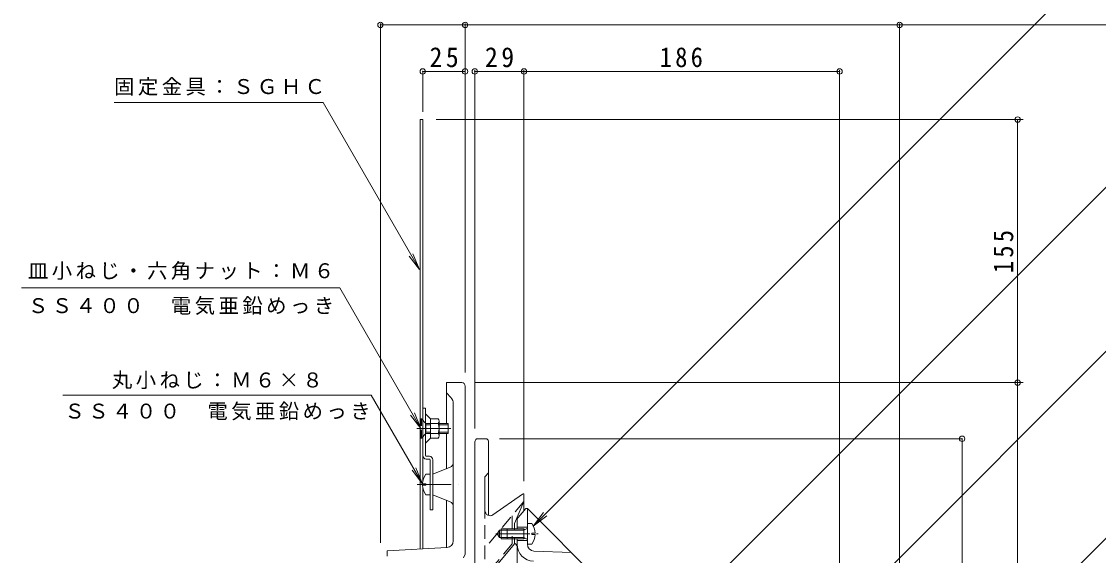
# Model space of a CAD drawing. Units: millimetres at full size, sheet at 1:4. Extents: x -427 to 531, y -549 to 519.
# Drawn here: x -427 to 208, y -178 to 137 of the extents above; entities that cross this region are included whole.
import ezdxf

# ---------------------------------------------------------------- set-up
doc = ezdxf.new("R2010")
doc.units = ezdxf.units.MM
doc.header["$LTSCALE"] = 4
doc.header["$PDMODE"] = 32
doc.header["$PDSIZE"] = 3.2
for name, pattern in [('CHAIN1', [8, 5, -1, 1, -1]), ('DASHED1', [1.8, 1.2, -0.6]), ('DASHED2', [3, 2, -1])]:
    doc.linetypes.add(name, pattern=pattern)
for name, color, linetype, lineweight in [('0-0_通り芯', 4, 'Continuous', 9), ('0-1_躯体', 6, 'Continuous', 9), ('0-2_仕上', 3, 'Continuous', 9), ('0-4_その他', 7, 'Continuous', 9), ('0-5_寸法', 7, 'Continuous', 9), ('0-8', 2, 'Continuous', 9), ('0-A', 2, 'Continuous', 9)]:
    doc.layers.add(name, color=color, linetype=linetype, lineweight=lineweight)
doc.styles.add('ＭＳ ゴシック', font='')
doc.styles.get('ＭＳ ゴシック').set_extended_font_data('MS Gothic')

msp = doc.modelspace()

# ---------------------------------------------------------------- linework, layer by layer
at = {"layer": '0-0_通り芯'}
for p, q in [((-167.517, -76.028), (-176.517, -76.028)), ((-176.517, -100.029), (-176.517, -76.028)), ((-173.86, -84.878), (-176.517, -82.029)), ((-165.517, -176.69), (-165.517, -78.028)), ((-172.517, -169.199), (-172.517, -88.288)), ((-176.517, -126.695), (-176.517, -106.028)), ((-184.517, -130.028), (-174.363, -125.798)), ((-184.517, -142.028), (-184.517, -130.028)), ((-184.517, -142.028), (-174.363, -146.259)), ((-176.517, -173.193), (-176.517, -145.362)), ((-176.302, -173.193), (-211.52, -175.091)), ((-166.517, -179.278), (-165.517, -177.134))]:
    msp.add_line(p, q, dxfattribs=at)
at = {"layer": '0-0_通り芯', "linetype": 'CHAIN1'}
msp.add_line((-193.705, -136.028), (-169.65, -136.028), dxfattribs=at)
at = {"layer": '0-0_通り芯', "color": 6}
msp.add_line((-211.52, -175.091), (-211.455, -178.283), dxfattribs=at)
at = {"layer": '0-0_通り芯'}
for centre, radius, start, end in [((-167.517, -78.028), 2, 0, 90), ((-177.517, -88.288), 5, 0, 43.00085), ((-175.517, -123.028), 3, 292.61953, 0), ((-175.517, -149.028), 3, 0, 67.38047), ((-176.517, -169.199), 4, 273.08418, 0), ((-167.517, -176.69), 2, 335.004, 0)]:
    msp.add_arc(centre, radius, start, end, dxfattribs=at)
at = {"layer": '0-1_躯体'}
for p, q in [((-159.839, -284.299), (-159.839, -111.129)), ((-159.137, -109.453), (-158.839, -109.098)), ((-153.339, -109.098), (-158.839, -109.098)), ((-151.839, -110.345), (-151.839, -154.269)), ((-151.839, -129.098), (-153.839, -131.481)), ((-153.839, -151.44), (-153.839, -131.481)), ((-149.118, -153.898), (-131.626, -141.649)), ((-130.839, -151.29), (-130.839, -142.058)), ((-130.839, -146.098), (-136.339, -159.055)), ((-145.339, -162.968), (-146.568, -165.098)), ((-145.339, -162.968), (-145.339, -167.228)), ((-140.839, -162.968), (-145.339, -162.968)), ((-144.339, -162.098), (-144.339, -168.098)), ((-140.839, -162.098), (-144.339, -162.098)), ((-136.339, -162.968), (-136.339, -159.055)), ((-136.339, -170.968), (-158.839, -197.782)), ((-145.339, -167.228), (-146.568, -165.098)), ((-140.839, -167.228), (-145.339, -167.228)), ((-140.839, -168.098), (-144.339, -168.098)), ((-136.339, -170.968), (-136.339, -167.228))]:
    msp.add_line(p, q, dxfattribs=at)
at = {"layer": '0-1_躯体', "linetype": 'DASHED2'}
for p, q in [((-130.839, -146.098), (-153.839, -173.507)), ((-153.839, -192.03), (-153.839, -151.44))]:
    msp.add_line(p, q, dxfattribs=at)
at = {"layer": '0-1_躯体', "linetype": 'CHAIN1'}
msp.add_line((-147.439, -165.098), (-122.452, -165.098), dxfattribs=at)
at = {"layer": '0-1_躯体', "linetype": 'DASHED2'}
msp.add_lwpolyline([(-137.839, -154.44), (-137.839, -170.968), (-153.839, -190.036)], dxfattribs=at)
at = {"layer": '0-1_躯体'}
for centre, radius, start, end in [((-156.839, -111.381), 3, 139.99997, 180), ((-153.339, -110.598), 1.5, 0, 90), ((-131.339, -142.058), 0.5, 0, 125.00484), ((-150.839, -151.44), 3, 180, 305.00188)]:
    msp.add_arc(centre, radius, start, end, dxfattribs=at)
at = {"layer": '0-2_仕上'}
for p, q in [((-129.839, -150.098), (-135.298, -156.604)), ((-129.839, -150.098), (-128.839, -150.098)), ((-128.839, -171.249), (-128.839, -150.098)), ((-128.839, -150.098), (27.161, -306.098)), ((-134.839, -162.098), (-134.839, -156.057)), ((-128.839, -161.098), (-134.839, -161.098)), ((-134.839, -285.098), (-134.839, -168.098)), ((-128.839, -169.098), (-134.839, -169.098)), ((-124.993, -175.246), (-102.839, -176.098))]:
    msp.add_line(p, q, dxfattribs=at)
for centre, radius, start, end in [((-137.839, -173.26), 3, 0, 60), ((-124.839, -171.249), 10, 180, 267.79723), ((-124.839, -171.249), 4, 180, 267.79723)]:
    msp.add_arc(centre, radius, start, end, dxfattribs=at)
at = {"layer": '0-4_その他'}
for p, q in [((-215.454, 135.461), (-215.454, -170.365)), ((-165.517, 134.705), (-215.454, 134.705)), ((-165.517, 135.461), (-165.517, -70.028)), ((-165.517, 134.705), (90.484, 134.705)), ((90.484, 135.461), (90.484, -324.028)), ((90.484, 134.705), (245.484, 134.705)), ((-159.839, 108.027), (-159.839, -103.129)), ((-130.839, 108.027), (-130.839, -134.058)), ((55.161, 108.027), (55.161, -314.116)), ((-190.517, 107.285), (-165.517, 107.285)), ((-190.517, 107.285), (-190.517, 83.551)), ((-159.839, 107.285), (-130.839, 107.285)), ((-130.839, 107.285), (55.161, 107.285)), ((163.365, 78.972), (-182.662, 78.972)), ((160.08, -76.028), (160.08, 78.972)), ((163.365, -76.028), (-159.517, -76.028)), ((160.08, -332.028), (160.08, -76.028)), ((127.63, -109.098), (-145.339, -109.098)), ((127.373, -320.124), (127.373, -109.098))]:
    msp.add_line(p, q, dxfattribs=at)
for p in [(-215.454, 134.705), (-165.517, 134.705), (90.484, 134.705), (-190.517, 107.285), (-165.517, 107.285), (-159.839, 107.285), (-130.839, 107.285), (55.161, 107.285), (160.08, 78.972), (160.08, -76.028), (127.373, -109.098)]:
    msp.add_point(p, dxfattribs=at)
at = {"layer": '0-5_寸法'}
for p, q in [((-125.403, -160.509), (203.985, 168.878)), ((-372.298, 89), (-249.23, 89)), ((-192.432, -9.376), (-249.23, 89)), ((-102.761, -275.775), (260.899, 87.886)), ((-192.432, -9.376), (-198.52, -1.443)), ((-192.432, -9.376), (-196.259, -0.137)), ((-4.601, -274.335), (260.899, -8.834)), ((-239.409, -20.217), (-426.95, -20.217)), ((-191.598, -103.028), (-239.409, -20.217)), ((-220.819, -83.392), (-402.561, -83.392)), ((-190.706, -135.549), (-220.819, -83.392)), ((-191.598, -103.028), (-197.685, -95.095)), ((-191.598, -103.028), (-195.425, -93.79)), ((55.129, -324.779), (260.899, -119.009)), ((-190.706, -135.549), (-194.532, -126.311)), ((-190.706, -135.549), (-196.793, -127.616)), ((-125.403, -160.509), (-119.315, -152.576)), ((-125.403, -160.509), (-117.469, -154.422))]:
    msp.add_line(p, q, dxfattribs=at)
at = {"layer": '0-8'}
for p, q in [((-192.117, 78.972), (-190.517, 78.972)), ((-192.117, 78.972), (-192.117, -174.045)), ((-190.517, -134.037), (-190.517, 78.972)), ((-190.517, -95.029), (-190.517, -91.029)), ((-188.917, -91.029), (-190.517, -91.029)), ((-188.917, -118.929), (-188.917, -91.029)), ((-185.917, -97.366), (-188.917, -94.366)), ((-185.917, -97.716), (-185.917, -108.341)), ((-185.917, -108.691), (-188.917, -111.691)), ((-188.417, -119.429), (-186.617, -119.429)), ((-186.617, -121.029), (-188.417, -121.029)), ((-186.117, -121.529), (-186.117, -151.029)), ((-184.517, -121.529), (-184.517, -151.029)), ((-190.517, -173.959), (-190.517, -138.02)), ((-186.117, -151.029), (-184.517, -151.029))]:
    msp.add_line(p, q, dxfattribs=at)
at = {"layer": '0-8', "linetype": 'CHAIN1'}
msp.add_line((-173.992, -103.029), (-194.916, -103.029), dxfattribs=at)
at = {"layer": '0-8'}
for centre, radius, start, end in [((-188.417, -118.929), 2.1, 180, 270), ((-188.417, -118.929), 0.5, 180, 270), ((-186.617, -121.529), 2.1, 0, 90), ((-186.617, -121.529), 0.5, 0, 90)]:
    msp.add_arc(centre, radius, start, end, dxfattribs=at)
at = {"layer": '0-A', "linetype": 'DASHED1'}
for p, q in [((-191.598, -97.379), (-191.298, -97.379)), ((-191.598, -108.679), (-191.598, -97.379)), ((-188.648, -100.029), (-191.298, -97.379)), ((-188.648, -100.029), (-188.648, -106.028)), ((-185.917, -100.029), (-188.648, -100.029)), ((-188.648, -100.898), (-185.917, -100.898)), ((-188.648, -106.028), (-191.298, -108.679)), ((-188.648, -105.158), (-185.917, -105.158)), ((-185.917, -106.028), (-188.648, -106.028))]:
    msp.add_line(p, q, dxfattribs=at)
at = {"layer": '0-A'}
for p, q in [((-181.407, -97.278), (-185.917, -97.278)), ((-185.917, -97.278), (-185.917, -97.716)), ((-181.407, -100.165), (-185.917, -100.165)), ((-180.917, -98.722), (-180.917, -107.335)), ((-180.917, -100.029), (-175.598, -100.029)), ((-180.917, -100.898), (-175.598, -100.898)), ((-175.598, -106.028), (-175.598, -100.029)), ((-181.407, -105.892), (-185.917, -105.892)), ((-180.917, -105.158), (-175.598, -105.158)), ((-180.917, -106.028), (-175.598, -106.028)), ((-185.917, -108.778), (-185.917, -108.341)), ((-181.407, -108.778), (-185.917, -108.778)), ((-188.717, -130.028), (-186.117, -130.028)), ((-190.706, -135.549), (-188.717, -135.549)), ((-190.706, -136.508), (-188.717, -136.508)), ((-188.717, -136.508), (-188.717, -135.549)), ((-188.717, -142.028), (-186.117, -142.028)), ((-130.839, -162.968), (-140.839, -162.968)), ((-130.839, -162.968), (-128.966, -161.916)), ((-130.839, -162.098), (-130.839, -168.098)), ((-130.839, -162.098), (-130.075, -162.539)), ((-126.239, -159.098), (-128.839, -159.098)), ((-124.25, -164.619), (-126.239, -164.619)), ((-126.239, -165.577), (-126.239, -164.619)), ((-130.839, -167.228), (-140.839, -167.228)), ((-130.839, -168.098), (-140.839, -168.098)), ((-130.839, -167.228), (-128.966, -168.28)), ((-130.839, -168.098), (-130.075, -167.657)), ((-126.239, -171.098), (-128.839, -171.098)), ((-124.25, -165.577), (-126.239, -165.577))]:
    msp.add_line(p, q, dxfattribs=at)
at = {"layer": '0-A', "linetype": 'DASHED1'}
msp.add_lwpolyline([(-191.598, -108.679), (-191.298, -108.679), (-191.298, -97.379)], dxfattribs=at)
at = {"layer": '0-A'}
msp.add_lwpolyline([(-130.839, -162.098), (-140.839, -162.098), (-140.839, -168.098)], dxfattribs=at)
for centre, radius, start, end in [((-189.515, -103.029), 8.598, 340.548, 19.452), ((-183.284, -98.722), 2.368, 322.44278, 37.55722), ((-183.284, -107.335), 2.368, 322.44278, 37.55722), ((-180.717, -136.029), 10, 143.13013, 177.25438), ((-180.717, -136.029), 10, 182.74562, 216.86987), ((-129.089, -161.698), 0.25, 299.32918, 0), ((-134.239, -165.098), 10, 2.74562, 36.86987), ((-129.089, -168.498), 0.25, 0, 60.67082), ((-134.239, -165.098), 10, 323.13013, 357.25438)]:
    msp.add_arc(centre, radius, start, end, dxfattribs=at)

# ---------------------------------------------------------------- texts
at = {"layer": '0-4_その他', "color": 2, "char_height": 11.73, "attachment_point": 7, "style": 'ＭＳ ゴシック'}
for s, insert in [('\\T1.27;\\W0.95;25', (-186.517, 109.685)), ('\\T1.27;\\W0.95;29', (-153.839, 109.685)), ('\\T1.27;\\W0.9;186', (-50.839, 109.685))]:
    msp.add_mtext(s, dxfattribs=dict(at, insert=insert))
at = {"layer": '0-4_その他', "color": 2, "insert": (157.68, -11.528), "char_height": 11.73, "attachment_point": 7, "rotation": 90, "style": 'ＭＳ ゴシック'}
msp.add_mtext('\\T1.27;\\W0.9;155', dxfattribs=at)
at = {"layer": '0-5_寸法', "char_height": 8.798, "attachment_point": 7, "style": 'ＭＳ ゴシック'}
for s, insert in [('\\T1.17;固定金具：ＳＧＨＣ', (-372.413, 92.995)), ('\\T1.17;皿小ねじ・六角ナット：Ｍ６', (-423.18, -15.512)), ('\\T1.17;ＳＳ４００\u3000電気亜鉛めっき', (-423.18, -36.115)), ('\\T1.17;丸小ねじ：Ｍ６×８', (-373.69, -79.851)), ('\\T1.17;ＳＳ４００\u3000電気亜鉛めっき', (-401.69, -98.249))]:
    msp.add_mtext(s, dxfattribs=dict(at, insert=insert))

doc.saveas('drawing.dxf')
